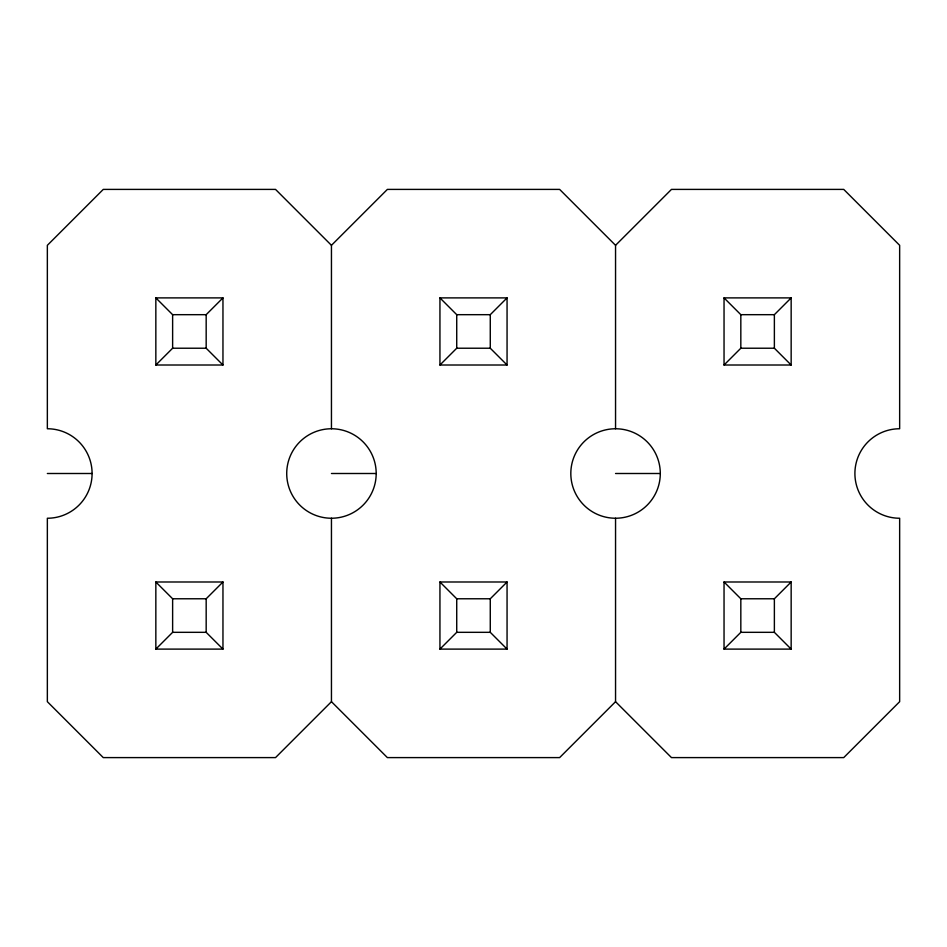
<?xml version="1.0" encoding="UTF-8"?>
<svg xmlns="http://www.w3.org/2000/svg" width="947" height="947" viewBox="0 0 947 947"><rect width="100%" height="100%" fill="white"/><g stroke="black" fill="none" stroke-linecap="round" stroke-linejoin="round"><path stroke-width="1.42" d="M155.841 365.009L172.626 348.224L206.174 348.224L222.959 365.009L155.841 365.009L155.841 297.891L222.959 297.891L222.959 365.009M155.841 297.891L172.626 314.676L206.174 314.676L222.959 297.891M331.45 428.754L331.45 245.32L387.37 189.4L559.63 189.4L615.55 245.32L615.55 428.754M155.841 649.109L172.626 632.324L172.626 598.776L155.841 581.991L222.959 581.991L222.959 649.109L155.841 649.109L155.841 581.991M222.959 649.109L206.174 632.324L206.174 598.776L222.959 581.991M439.941 365.009L456.726 348.224L456.726 314.676L439.941 297.891L439.941 365.009L507.059 365.009L507.059 297.891L439.941 297.891M507.059 365.009L490.274 348.224L490.274 314.676L507.059 297.891M615.55 245.32L671.47 189.4L843.73 189.4L899.65 245.32L899.65 428.754A44.746 44.746 0 0 0 854.904 473.5A44.746 44.746 0 0 0 899.65 518.246L899.65 701.68L843.73 757.6L671.47 757.6L615.55 701.68L615.55 518.246M331.45 518.246L331.45 701.68L275.53 757.6L103.27 757.6L47.35 701.68L47.35 518.246A44.746 44.746 0 0 0 92.096 473.5A44.746 44.746 0 0 0 47.35 428.754L47.35 245.32L103.27 189.4L275.53 189.4L331.45 245.32M439.941 649.109L456.726 632.324L456.726 598.776L439.941 581.991L507.059 581.991L507.059 649.109L439.941 649.109L439.941 581.991M507.059 649.109L490.274 632.324L490.274 598.776L507.059 581.991M724.041 365.009L740.826 348.224L774.374 348.224L791.159 365.009L791.159 297.891L724.041 297.891L724.041 365.009L791.159 365.009M774.374 348.224L774.374 314.676L791.159 297.891M615.55 701.68L559.63 757.6L387.37 757.6L331.45 701.68M724.041 649.109L740.826 632.324L740.826 598.776L724.041 581.991L791.159 581.991L791.159 649.109L724.041 649.109L724.041 581.991M791.159 649.109L774.374 632.324L774.374 598.776L791.159 581.991M456.726 314.676L490.274 314.676M724.041 297.891L740.826 314.676L774.374 314.676M456.726 348.224L490.274 348.224M47.35 473.5L92.096 473.5M331.45 473.5L376.196 473.5A44.746 44.746 0 0 0 309.077 434.756A44.746 44.746 0 0 0 309.077 512.244A44.746 44.746 0 0 0 376.196 473.5M615.55 473.5L660.296 473.5A44.746 44.746 0 0 0 593.177 434.756A44.746 44.746 0 0 0 593.177 512.244A44.746 44.746 0 0 0 660.296 473.5M172.626 598.776L206.174 598.776M456.726 598.776L490.274 598.776M740.826 598.776L774.374 598.776M172.626 632.324L206.174 632.324M456.726 632.324L490.274 632.324M740.826 632.324L774.374 632.324M740.826 314.676L740.826 348.224M206.174 314.676L206.174 348.224M172.626 314.676L172.626 348.224"/></g></svg>
